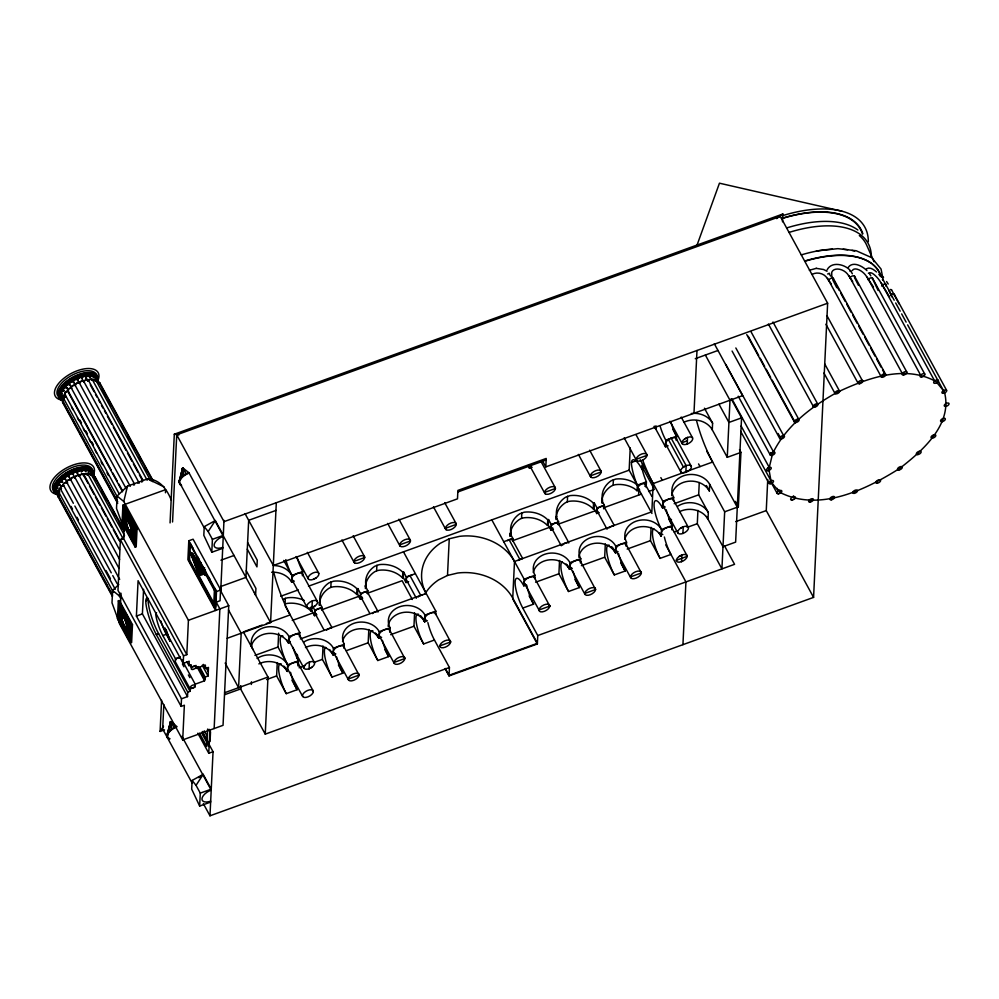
<?xml version="1.0" encoding="UTF-8"?>
<svg xmlns="http://www.w3.org/2000/svg" width="999" height="999" viewBox="0 0 999 999"><rect width="100%" height="100%" fill="white"/><g stroke="black" fill="none" stroke-linecap="round" stroke-linejoin="round"><path stroke-width="1.5" d="M118.819 584.502L112.587 590.421L112 602.847L119.568 623.501M171.353 500.237C167.158 489.822 160.052 479.345 147.64 478.871L127.472 486.163L117.095 496.028L116.508 508.454L124.076 529.108M117.482 618.681L118.332 600.836L119.306 600.486L132.48 624.65L131.631 642.494L130.657 642.844L117.482 618.681L118.456 618.331M122.902 505.182L122.053 523.026L135.227 547.19L136.201 546.828L137.05 528.995L123.876 504.832L122.902 505.182L136.076 529.345L135.227 547.19M129.92 640.334L118.319 619.055L119.068 603.346L130.669 624.625L129.92 640.334L130.744 640.034M134.49 544.68L122.889 523.401L123.639 507.692L135.24 528.971L134.49 544.68L135.464 544.33L123.864 523.051L124.55 508.766M118.519 616.845L118.744 612.375M123.314 516.72L123.664 509.29M119.818 604.47L119.143 618.756L130.644 639.847M124.4 508.816L123.714 523.101L135.315 544.38M130.07 638.473L119.293 618.706L119.98 604.42M121.016 593.244L119.555 623.863L182.705 739.909L223.039 725.324L228.746 605.706L220.055 589.722M182.705 739.909L184.365 705.219L181.131 706.393L181.493 698.788L187.512 696.615L187.725 692.17L190.06 691.32L190.172 688.96L195.055 687.2L195.192 684.178L204.595 680.781L205.145 677.047L208.079 675.986L208.479 667.407L205.557 668.468L205.344 665.059L195.954 668.456L196.091 665.446L191.209 667.207L191.321 664.847L188.986 665.684L189.198 661.238L183.192 663.411L183.554 655.819L186.788 654.645L123.626 538.598L125.037 509.203M125.087 507.967L125.262 504.245L123.764 501.486L117.095 496.028M120.38 614.86L120.167 619.218L129.833 636.962L119.868 619.33L120.792 606.131L120.654 609.04M124.438 523.676L125.375 510.477L124.738 523.563L134.415 541.296L124.738 523.563M121.154 610.202L120.442 619.78L121.204 608.628L129.358 623.613L128.609 634.752L128.446 623.563L120.966 608.716L129.133 623.688L128.609 634.752M120.692 620.067L121.204 608.628M125.487 524.325L125.774 512.974L125.012 524.113L133.404 539.01L133.941 527.947L125.774 512.974M125.824 517.282L125.961 514.46L133.017 527.909L133.179 539.098L133.716 528.034L125.549 513.061L125.737 514.547M128.396 629.12L128.671 623.476L121.379 610.114M132.967 533.466L133.104 530.644M129.533 637.062L130.469 623.863L128.971 621.128M134.116 541.408L135.04 528.209L133.554 525.474M130.12 631.131L130.469 623.863M134.415 541.296L134.69 535.476M130.657 642.844L131.506 624.999L118.332 600.836M181.493 698.788L136.401 616.071L138.087 580.694L183.192 663.411M187.512 696.615L142.407 613.898L143.594 589.285M165.447 492.769L165.597 489.66L125.262 504.245L188.424 620.292L186.788 654.645M164.498 729.844L160.102 731.43L161.588 700.311M170.067 522.914L174.313 434.215L782.866 213.998L782.492 221.778M166.096 629.582L167.108 632.629M163.824 704.52L162.662 729.008L192.233 783.253M172.552 521.977L176.723 434.84L780.319 216.421L827.634 303.221L813.573 597.39L209.977 815.808L203.321 803.596M167.632 633.603L170.042 641.183L166.296 634.303A18.806 4.758 70.1 0 1 160.926 621.103M156.593 612.724A18.806 4.758 70.1 0 0 155.682 613.848L155.682 613.873A18.806 4.758 70.1 0 0 162.837 635.551L175.462 658.716L175.312 661.725L190.172 688.96M222.814 547.365A9.878 4.958 -28.6 0 1 214.098 545.079A9.878 4.958 -28.6 0 1 223.339 536.288L188.936 472.714L182.73 467.832L178.958 482.192L180.12 484.715L181.593 485.402M188.799 540.759L187.899 559.665L215.584 610.451L216.496 591.545L188.799 540.759L193.094 539.21L220.779 589.984L216.496 591.545M188.861 560.102L189.648 543.643L215.522 591.108L214.735 607.567L188.861 560.102L189.535 559.852L190.322 543.394L193.282 548.826M191.845 555.856L193.044 555.419L193.119 553.933L191.92 554.37L191.958 553.633L195.367 559.677L195.305 561.163L194.093 561.588L190.722 552.984L199.276 574.812L195.217 564.46L196.428 564.023L196.491 562.549L194.243 556.805M193.157 555.019L194.281 556.068M196.716 558.104L195.517 558.541L191.958 553.633M202.048 573.314L205.657 572.015L205.619 572.752L202.01 574.063L196.578 559.24L199.076 563.448L199.138 561.975M200.499 573.926L195.305 561.163M201.686 573.938L201.773 572.015L197.74 561.363M197.902 561.326L197.939 560.576L199.101 562.712L200.312 562.275M200.487 574.375L196.428 564.023M199.625 562.874L199.675 561.913L214.473 589.048L213.811 603.009L199.013 575.861L189.935 551.623L199.85 562.799L195.554 557.804M199.85 562.799L201.036 562.812L200.999 563.548M204.183 571.141L204.395 573.638L203.197 574.075L200.1 563.061M201.298 562.624L198.863 564.235M199.3 574.363L202.909 573.064L203.584 574.288L203.022 570.829L198.901 561.675L196.491 562.549M199.663 806.056L200.287 793.131L211.251 789.16L203.184 774.337L192.108 780.444L191.683 789.11L199.663 806.056L210.639 802.085M211.788 552.26L212.412 539.335L223.389 535.364L215.309 520.554L204.233 526.648L203.821 535.314L211.788 552.26L222.765 548.289M203.584 567.619L203.521 569.105L201.111 569.979M205.444 575.074C208.466 574.388 203.958 576.635 204.42 573.189M203.134 775.274L203.184 774.337L196.041 785.339L200.287 793.131M215.272 521.478L215.309 520.554L208.167 531.555L212.412 539.335M207.63 729.07L206.793 746.553L199.45 733.091M202.485 731.493L208.866 743.418L208.754 745.841L201.411 732.392M214.723 588.149L216.209 590.859L215.422 607.317L189.535 559.852M207.942 742.357L213.049 751.71L208.766 753.258L209.865 730.082M220.717 586.788L220.042 600.749L215.06 602.559M209.977 815.808L213.049 751.71M214.148 728.533L219.867 608.903L216.234 602.222M220.779 589.984L223.988 520.354M251.336 684.465L251.461 681.805M427.872 622.589A19.793 4.995 70.1 0 0 434.44 640.022L449.425 667.494L265.247 734.14L267.982 677.047L243.344 631.855M227.198 638.286L270.579 622.589L276.311 502.734M290.522 672.29A19.793 4.995 70.1 0 0 297.103 689.722L286.276 693.643L276.623 675.923L277.26 662.612M258.853 663.898A19.793 16.371 2.7 0 1 287.337 671.44L287.662 664.772L277.997 647.052L278.659 633.204M304.233 600.436A25.162 20.817 2.7 0 0 287.7 597.777L285.327 598.339L285.052 603.945L287.437 603.384A25.162 20.817 2.7 0 1 310.989 611.038L311.763 610.751L312.325 600.923M285.14 605.681L299.837 632.629L289.011 636.538L288.686 643.219A19.793 16.371 2.7 0 0 268.281 633.441A19.793 16.371 2.7 0 0 251.236 646.453M294.318 581.106L291.608 582.08L291.933 575.412A19.206 4.858 70.1 0 1 285.814 559.615M298.226 666.183L298.489 660.851A19.206 15.897 2.7 0 1 296.753 654.083M299.675 635.963L299.837 632.629M302.597 574.825L302.759 571.49A19.206 4.858 70.1 0 1 297.277 558.016M310.989 611.038L311.188 606.83M309.403 662.062L309.078 668.731A5.944 2.985 -28.6 0 1 304.208 666.096A5.944 2.985 -28.6 0 1 312.837 661.575A5.944 2.985 -28.6 0 1 311.813 667.307L309.078 668.731L311.813 667.307M316.92 614.81L314.46 615.696L314.735 610.089L312.712 606.381M319.268 605.282L319.405 602.484L320.179 602.197A25.162 20.817 2.7 0 1 328.996 582.829L333.479 581.206A25.162 20.817 2.7 0 1 357.03 588.861L357.817 588.573L360.514 593.531L360.239 599.138L362.699 598.239M320.042 605.007L320.179 602.197M319.405 602.484L322.103 607.429L321.99 609.702A4.046 2.035 -28.6 0 0 316.558 609.727A4.046 2.035 -28.6 0 0 316.371 613.661M336.588 656.892A19.793 4.995 70.1 0 0 342.882 673.164L332.055 677.072L322.402 659.365L323.039 646.041M319.58 605.094A25.162 20.817 2.7 0 1 328.733 588.436L330.844 587.375L331.106 581.768M305.469 647.552A19.206 15.897 2.7 0 1 333.117 654.869L333.441 648.201L344.268 644.28A19.206 15.897 2.7 0 1 353.783 623.364A19.206 15.897 2.7 0 1 379.22 631.63L390.047 627.722A19.206 15.897 2.7 0 1 399.563 606.805A19.206 15.897 2.7 0 1 425 615.072L435.826 611.151L403.484 551.823M344.068 648.289L344.268 644.28M330.844 587.375L333.216 586.813A25.162 20.817 2.7 0 1 356.768 594.467L357.03 588.861M360.239 599.138L357.542 594.193L357.817 588.573M365.834 588.436L365.959 585.626A25.162 20.817 2.7 0 1 374.775 566.258L379.258 564.635A25.162 20.817 2.7 0 1 402.822 572.29L403.596 572.015L406.293 576.96L406.031 582.567L408.628 581.63M367.769 593.131L367.882 590.859L365.184 585.913L365.959 585.626M382.367 640.322A19.793 4.995 70.1 0 0 388.661 656.593L377.834 660.514L368.181 642.794L368.818 629.47M365.372 588.523A25.162 20.817 2.7 0 1 374.513 571.865L376.623 570.816L376.885 565.209M381.606 637.325L378.896 638.311L379.22 631.63M389.86 631.718L390.047 627.722M376.623 570.816L378.996 570.242A25.162 20.817 2.7 0 1 402.547 577.909L402.822 572.29M406.031 582.567L403.334 577.622L403.596 572.015M434.44 640.022L423.626 643.943L413.961 626.223L414.597 612.911M388.087 626.248A19.206 15.897 2.7 0 1 404.046 612.337A19.206 15.897 2.7 0 1 424.687 621.74L425 615.072M435.826 611.151L435.664 614.485A5.944 2.985 -28.6 0 0 428.334 614.11A5.944 2.985 -28.6 0 0 426.311 620.192M425.05 593.831A51.274 42.42 2.7 0 1 438.474 579.969L447.502 575.449L449.25 538.786L459.415 536.363A51.274 42.42 2.7 0 1 514.497 561.475L651.847 511.775L653.196 483.553A51.274 12.95 70.1 0 1 642.757 460.227M526.548 584.877L523.838 585.864A19.793 4.995 70.1 0 0 515.109 581.93A19.793 4.995 70.1 0 0 522.777 608.066L537.762 635.539L537.35 643.968L449.026 675.936L449.425 667.494M509.989 536.276L510.114 533.466L510.901 533.179A25.162 20.817 2.7 0 1 519.717 513.811L524.2 512.187A25.162 20.817 2.7 0 1 547.752 519.842L548.538 519.567L551.236 524.512L550.961 530.119L553.421 529.233M510.764 535.988L510.901 533.179M510.114 533.466L512.812 538.411L512.712 540.684A4.046 2.035 -28.6 0 0 507.28 540.721M445.317 668.443L449.051 675.287L537.387 643.319L512.749 598.139L514.497 561.475M510.302 536.076A25.162 20.817 2.7 0 1 519.455 519.418L521.553 518.369L521.828 512.762M523.838 585.864L524.163 579.183L491.808 519.867M532.167 467.295L529.458 468.281L529.62 464.947A5.944 2.985 -28.6 0 0 531.093 466.733M670.554 518.606A19.793 16.371 2.7 0 0 672.327 525.574L661.5 529.482A19.206 15.897 2.7 0 0 636.063 521.216A19.206 15.897 2.7 0 0 626.548 542.132L615.721 546.053A19.206 15.897 2.7 0 0 590.284 537.787A19.206 15.897 2.7 0 0 580.769 558.703L569.942 562.624A19.206 15.897 2.7 0 0 544.505 554.358A19.206 15.897 2.7 0 0 534.977 575.274L534.827 578.608L534.178 577.197A5.944 2.985 -28.6 0 0 526.236 579.108A5.944 2.985 -28.6 0 0 525.474 584.315M714.322 343.768L742.619 395.666L545.816 466.883L546.216 458.441L457.892 490.409L457.492 498.838L273.314 565.484L245.017 513.586M521.553 518.369L523.926 517.794A25.162 20.817 2.7 0 1 547.489 525.462L547.752 519.842M550.961 530.119L548.264 525.174L548.538 519.567M556.543 519.418L556.68 516.62A25.162 20.817 2.7 0 1 565.496 497.252L569.979 495.629A25.162 20.817 2.7 0 1 593.531 503.284L594.318 502.997L597.015 507.942L596.74 513.548L599.2 512.662M558.491 524.113L558.603 521.84L555.906 516.895L556.68 516.62M573.089 571.316A19.793 4.995 70.1 0 0 579.383 587.574L568.556 591.495L558.903 573.776L559.54 560.464M556.081 519.505A25.162 20.817 2.7 0 1 565.234 502.859L567.332 501.798L567.607 496.191M572.327 568.319L569.617 569.293L569.942 562.624M580.606 562.037L580.769 558.703M567.332 501.798L569.717 501.236A25.162 20.817 2.7 0 1 593.269 508.891L593.531 503.284M596.74 513.548L594.043 508.603L594.318 502.997M602.322 502.859L602.459 500.049A25.162 20.817 2.7 0 1 611.276 480.681L615.759 479.058A25.162 20.817 2.7 0 1 634.515 482.929L637.325 485.152L637.05 490.759L639.66 489.81M604.27 507.554L604.383 505.282L601.685 500.337L602.459 500.049M618.581 553.571A19.793 4.995 70.1 0 0 625.162 571.016L614.335 574.924L604.682 557.217L605.319 543.893M601.86 502.947A25.162 20.817 2.7 0 1 611.013 486.288L613.124 485.227L613.386 479.62M578.808 557.23A19.206 15.897 2.7 0 1 594.767 543.319A19.206 15.897 2.7 0 1 615.396 552.734L615.721 546.053M641.42 466.171A25.162 6.356 70.1 0 0 644.992 478.334L646.415 481.855L637.325 485.152L629.158 470.167L630.219 447.877M626.385 545.479L626.548 542.132M638.598 495.117L638.823 490.472M642.407 463.786L642.145 469.393L639.422 464.922A25.162 6.356 70.1 0 0 631.58 461.388L631.443 464.148A25.162 6.356 70.1 0 0 635.888 481.63L637.325 485.152M646.153 487.462L646.415 481.855M664.36 537.012A19.793 4.995 70.1 0 0 670.941 554.445L660.114 558.366L650.461 540.646L651.098 527.335M655.956 425.749L655.794 429.095A51.274 12.95 70.1 0 0 654.208 426.273M624.825 539.298A19.206 15.897 2.7 0 1 641.37 526.673A19.206 15.897 2.7 0 1 661.176 536.163L661.5 529.482A19.206 4.858 70.1 0 1 654.058 504.12A19.206 4.858 70.1 0 1 662.524 507.942L662.849 501.261L640.184 459.69M668.156 445.829L665.446 446.803L665.771 440.134A19.206 4.858 70.1 0 1 660.302 426.66M672.165 528.908L672.327 525.574A19.206 4.858 70.1 0 1 666.221 509.777M697.926 510.377L697.302 523.701L721.927 568.893L724.662 511.788L709.677 484.315A19.793 16.371 2.7 0 0 683.478 475.799A19.793 16.371 2.7 0 0 673.676 497.34L673.513 500.686A5.944 2.985 -28.6 0 0 666.183 500.312A5.944 2.985 -28.6 0 0 664.16 506.381M676.435 439.548L676.598 436.213A19.793 16.371 2.7 0 1 675.087 432.105M681.568 561.675L681.892 555.007A5.944 2.985 -28.6 0 1 686.5 554.982L687.15 556.381A5.944 2.985 -28.6 0 1 678.883 562.212A5.944 2.985 -28.6 0 1 679.17 556.431L681.892 555.007L679.17 556.431M682.916 533.454L683.241 526.785A5.944 2.985 -28.6 0 1 688.111 529.42A5.944 2.985 -28.6 0 1 679.482 533.928A5.944 2.985 -28.6 0 1 680.519 528.209L683.241 526.785L680.519 528.209M685.838 472.327L686.163 465.646L671.178 438.174L668.456 439.597A5.944 2.985 -28.6 0 0 667.082 445.254M687.2 444.093L687.512 437.425L684.79 438.848A5.944 2.985 -28.6 0 0 681.942 442.719L682.592 444.118A5.944 2.985 -28.6 0 0 691.957 440.734A5.944 2.985 -28.6 0 0 687.512 437.425L684.79 438.848M682.929 644.667L685.926 581.918L665.746 544.905M693.98 413.261L696.99 350.499M679.532 511.675A19.793 16.371 2.7 0 1 708.016 519.218L708.328 512.537L698.676 494.83L699.263 482.517M671.665 495.629A19.793 16.371 2.7 0 1 688.099 481.293A19.793 16.371 2.7 0 1 709.365 490.984L709.677 484.315M739.472 449.675L740.946 452.385L727.26 457.33L712.287 429.857L712.599 423.189L704.432 408.191M727.26 457.33L729.994 400.237L705.356 355.045M731.106 398.688L741.558 417.869L735.626 542.12L722.989 546.69L706.53 516.495M724.662 511.788L738.348 506.843L740.946 452.385M813.573 597.39L766.258 510.589L767.744 479.532M182.542 470.754L182.73 467.832L186.426 473.826L188.936 472.714M179.358 480.531L182.005 476.948L182.73 467.832L184.216 470.541M169.867 730.731L170.604 721.628L176.811 726.498C172.465 728.358 166.196 731.88 167.083 737.424L169.468 739.185M203.122 665.209L203.534 665.771M181.781 473.976L182.73 467.832L183.679 470.641M169.892 726.236L170.604 721.628L174.288 727.622M187.725 692.17L156.306 634.552A27.572 6.968 70.1 0 1 145.829 602.859L146.004 599.313A27.572 6.968 70.1 0 1 147.315 597.677M190.06 691.32L158.641 633.716A27.572 6.968 70.1 0 1 148.164 602.022L148.327 598.463M180.394 478.733L182.73 467.832L184.053 475.262L182.005 476.948M168.269 732.529L170.604 721.628L172.078 724.337M180.819 476.448L182.73 467.832L178.958 482.192M167.083 737.424L170.604 721.628L171.928 729.058M123.764 501.486L127.472 486.163M120.754 598.651L119.256 595.879L119.93 593.094M166.821 735.988L170.604 721.628L167.233 734.327M696.803 245.766L719.455 183.192L841.895 211.189M827.097 269.842C831.655 261.026 844.729 264.211 850.224 270.417M890.384 289.51A2.647 1.861 -32.1 0 1 891.458 289.785L891.533 289.96A2.647 0.687 -30.1 0 1 891.283 290.272M160.102 731.43L163.499 726.261M848.188 267.445C852.884 260.739 862.612 266.246 866.932 270.642M123.976 536.863L120.392 539.772L117.982 590.347L181.131 706.393M776.66 218.606L782.866 213.998M184.053 475.262L186.426 473.826M316.084 577.946L313.349 579.37A5.944 2.985 -28.6 0 1 308.479 576.735A5.944 2.985 -28.6 0 1 317.108 572.227A5.944 2.985 -28.6 0 1 316.084 577.946L313.349 579.37M866.47 268.793C870.004 266.633 873.888 269.73 876.535 271.978M314.735 606.168L312 607.604A5.944 2.985 -28.6 0 1 307.13 604.957A5.944 2.985 -28.6 0 1 315.759 600.449A5.944 2.985 -28.6 0 1 314.735 606.168L312 607.604M686.163 465.646L683.441 467.07A5.944 2.985 -28.6 0 0 682.404 472.802A5.944 2.985 -28.6 0 0 691.033 468.281A5.944 2.985 -28.6 0 0 686.163 465.646L683.441 467.07L668.456 439.597M283.216 599.388L285.327 598.339M449.25 538.786L440.234 543.306A51.274 42.42 2.7 0 0 426.173 593.443L300.362 638.96M809.365 270.254L816.333 268.331M122.889 523.401L123.864 523.051M133.941 527.947L133.017 527.909L125.961 514.46M136.076 529.345L137.05 528.995M123.626 538.598L120.392 539.772L183.554 655.819M827.634 303.221L224.038 521.64L176.723 434.84M276.036 510.402L248.676 520.304L245.941 577.397L220.754 586.513M695.279 358.691L717.981 350.474M189.261 551.873L190.16 551.548M191.883 555.107L193.082 554.67M193.007 557.979L194.206 557.542M192.969 558.728L194.181 558.291M195.367 559.677L197.777 558.803M194.131 560.851L196.541 559.977M195.255 563.723L197.665 562.849M197.627 565.409L200.025 564.547M196.378 566.595L198.789 565.721M196.353 567.332L197.552 566.895M201.224 565.933L202.422 565.496M199.987 567.107L202.385 566.233L204.258 569.655L204.783 573.851L199.013 575.861M198.751 568.281L201.149 567.42M220.929 560.202L234.128 555.432M197.515 569.467L199.912 568.593M197.477 570.204L198.676 569.767M202.347 568.806L204.758 567.932M199.875 571.153L202.273 570.279M198.639 572.327L201.036 571.465M203.022 570.829L205.419 569.967M198.601 573.076L199.8 572.639M201.773 572.015L205.382 570.704M200.537 573.189L202.947 572.315M203.284 572.14L204.495 571.703M199.051 574.9L202.884 573.513M145.742 600.774L148.077 599.924M457.817 491.983L546.141 460.015M118.319 619.055L119.293 618.706M120.442 619.78L128.834 634.665M136.401 616.071L142.407 613.898M215.522 591.108L216.209 590.859M128.671 623.476L129.358 623.613M215.472 592.357L216.146 592.107M130.669 624.625L131.643 624.275M131.506 624.999L132.48 624.65M210.552 599.875L211.226 599.625M127.972 633.428L120.916 619.992M273.239 565.546A19.793 16.371 2.7 0 1 291.933 575.412L302.759 571.49M665.771 440.134L676.598 436.213A19.206 4.858 70.1 0 1 671.116 422.739M214.797 606.306L215.472 606.068M741.558 417.869L728.933 422.44L718.943 404.12M188.424 620.292L228.746 605.706M364.71 557.517L353.883 561.426L354.52 562.837A5.944 2.985 -28.6 0 0 363.336 560.114A5.944 2.985 -28.6 0 0 361.288 555.669A5.944 2.985 -28.6 0 0 353.883 561.426L354.52 562.837M410.489 540.946L399.662 544.867L400.312 546.266A5.944 2.985 -28.6 0 0 409.115 543.556A5.944 2.985 -28.6 0 0 407.08 539.098A5.944 2.985 -28.6 0 0 399.662 544.867L400.312 546.266M456.268 524.375L445.442 528.296L446.091 529.707A5.944 2.985 -28.6 0 0 454.895 526.985A5.944 2.985 -28.6 0 0 452.859 522.539A5.944 2.985 -28.6 0 0 445.442 528.296L446.091 529.707M555.419 488.499L544.592 492.42L545.242 493.818A5.944 2.985 -28.6 0 0 554.058 491.108A5.944 2.985 -28.6 0 0 552.01 486.65A5.944 2.985 -28.6 0 0 544.592 492.42L545.242 493.818M601.198 471.928L590.384 475.849L591.021 477.26A5.944 2.985 -28.6 0 0 599.837 474.537A5.944 2.985 -28.6 0 0 597.789 470.092A5.944 2.985 -28.6 0 0 590.384 475.849L591.021 477.26M646.99 455.369L636.163 459.29L636.8 460.689A5.944 2.985 -28.6 0 0 645.616 457.967A5.944 2.985 -28.6 0 0 643.568 453.521A5.944 2.985 -28.6 0 0 636.163 459.29L636.8 460.689M687.349 440.759L681.942 442.719L682.592 444.118M156.306 634.552L158.641 633.716M631.38 462.525L636.575 460.639M162.837 635.551L166.296 634.303M280.744 596.241L298.276 589.897M308.516 586.188L629.158 470.167M244.78 631.343L262.063 625.087M266.383 623.513L290.172 614.909A51.274 12.95 70.1 0 1 273.701 572.09M653.196 483.553L712.649 462.038A51.274 12.95 70.1 0 1 696.528 420.567M175.462 658.716L180.344 656.942M356.768 594.467L357.542 594.193M402.547 577.909L403.334 577.622M547.489 525.462L548.264 525.174M593.269 508.891L594.043 508.603M314.735 610.089L322.103 607.429M360.514 593.531L367.882 590.859M406.293 576.96L415.384 573.663M503.721 541.708L512.812 538.411M551.236 524.512L558.603 521.84M597.015 507.942L604.383 505.282M292.27 620.441L312.774 613.024M321.566 609.84L359.64 596.066M366.958 593.418L402.098 580.706L412.35 599.487M512.437 540.771L550.574 526.972M557.917 524.313L596.053 510.514M603.396 507.867L641.458 494.08M648.613 491.496L654.333 489.423M662.849 501.261L673.676 497.34M254.957 655.394L277.997 647.052M662.524 507.942L665.234 506.955M674.188 503.683L698.676 494.83M257.08 658.453A19.793 16.371 2.7 0 1 287.662 664.772L298.489 660.851A19.206 4.858 70.1 0 1 293.007 647.377M524.163 579.183L534.977 575.274M224.588 692.744L267.982 677.047M329.608 649.562A19.793 4.995 70.1 0 1 333.117 654.869L335.826 653.895M422.54 618.231A19.793 4.995 70.1 0 1 424.687 621.74L427.385 620.766M613.261 549.213A19.793 4.995 70.1 0 1 615.396 552.734L618.106 551.748M266.533 679.57L276.623 675.923M299.101 667.794L304.92 665.684M313.661 662.524L322.402 659.365M346.328 650.699L368.181 642.794M390.659 634.665L413.961 626.223M535.601 582.217L558.903 573.776M581.381 565.646L604.682 557.217M627.16 549.075L650.461 540.646M674.25 532.042L677.135 530.993M687.212 527.347L697.302 523.701M735.764 521.615L766.258 510.589M522.777 608.066L533.603 604.145A19.793 4.995 70.1 0 1 526.773 585.576M348.264 679.008L359.078 675.099L343.956 646.828M394.043 662.449L404.87 658.528L389.747 630.257M439.822 645.878L450.649 641.957L435.527 613.686M549.163 604.67L549.8 606.081A5.944 2.985 -28.6 0 1 542.395 611.85A5.944 2.985 -28.6 0 1 540.347 607.392A5.944 2.985 -28.6 0 1 549.163 604.67L549.8 606.081L538.973 610.002L524 582.529M584.752 593.431L595.579 589.51L580.456 561.238M630.544 576.86L641.37 572.951L626.236 544.68M676.323 560.302L687.15 556.381L686.5 554.982M208.267 742.095L210.065 741.445L210.514 731.955L209.078 729.295M208.192 743.668L208.866 743.418M537.762 635.539L734.565 564.323L724.575 545.991M224.688 694.68L240.609 688.96L240.759 686.001L240.609 688.96L265.247 734.14M827.647 274.013A2.647 1.661 -13.7 0 1 828.895 273.501L829.207 273.439A2.647 1.036 -43.4 0 1 829.57 273.439M613.124 485.227L615.496 484.665A25.162 20.817 2.7 0 1 634.253 488.536L637.05 490.759M447.502 575.449L457.667 573.026A51.274 42.42 2.7 0 1 512.749 598.139M879.582 275.537L881.593 275.749L883.541 277.397M816.358 250.961L837.886 248.651L856.168 250.737L870.778 257.243M849.912 271.253A2.647 1.761 -17 0 1 850.586 271.129L850.873 271.129A2.647 0.899 -40.9 0 1 851.098 271.241M816.183 268.331L823.601 269.518L827.022 271.266M174.313 434.215L178.858 435.015M869.342 273.464A2.647 0.799 -37.7 0 0 869.267 273.264L869.043 273.202A2.647 1.836 -21.4 0 0 868.381 273.214M890.209 292.62L882.979 279.57A2.647 1.873 -26.6 0 0 882.392 279.47M147.64 478.871L164.086 486.9M112.587 590.421L119.256 595.879M878.845 274.226L881.068 276.785M125.262 524.413L133.404 539.01M872.09 258.092L881.068 269.081L882.979 278.833M640.721 571.54L641.37 572.951A5.944 2.985 -28.6 0 1 633.953 578.708A5.944 2.985 -28.6 0 1 631.905 574.263A5.944 2.985 -28.6 0 1 640.721 571.54L641.221 572.152M594.942 588.111L595.579 589.51A5.944 2.985 -28.6 0 1 588.174 595.279A5.944 2.985 -28.6 0 1 586.126 590.834A5.944 2.985 -28.6 0 1 594.942 588.111L595.441 588.723M450 640.559L450.649 641.957A5.944 2.985 -28.6 0 1 443.231 647.727A5.944 2.985 -28.6 0 1 441.196 643.281A5.944 2.985 -28.6 0 1 450 640.559L450.499 641.171M404.22 657.117L404.87 658.528A5.944 2.985 -28.6 0 1 397.452 664.298A5.944 2.985 -28.6 0 1 395.404 659.839A5.944 2.985 -28.6 0 1 404.22 657.117L404.72 657.729M358.441 673.688L359.078 675.099A5.944 2.985 -28.6 0 1 351.673 680.856A5.944 2.985 -28.6 0 1 349.625 676.41A5.944 2.985 -28.6 0 1 358.441 673.688L358.941 674.3M312.662 690.259L313.299 691.658A5.944 2.985 -28.6 0 1 305.894 697.427A5.944 2.985 -28.6 0 1 303.846 692.981A5.944 2.985 -28.6 0 1 312.662 690.259L313.299 691.658M204.233 526.648L208.167 531.555M192.108 780.444L196.041 785.339M831.368 284.066L825.861 276.548A9.74 7.667 13.7 0 0 812.287 274.338M852.684 281.468L847.264 273.726A9.74 6.506 30.1 0 0 831.93 271.865M873.463 287.05L865.671 275.212A9.74 4.895 41.7 0 0 852.372 270.579M886.588 281.556L888.223 284.053M891.558 289.885L899.212 304.083M869.205 273.239L870.853 275.899M889.697 297.053L879.832 280.906A9.74 2.947 50.8 0 0 869.779 272.914M850.773 271.129L852.384 273.788M829.083 273.464L830.656 276.136M888.773 290.422L891.208 294.742L890.047 292.607M894.305 294.405L946.565 390.247M882.105 277.51L879.894 273.476A97.702 49.001 -28.6 0 0 872.839 264.398M891.957 296.116L894.192 300.224M895.678 302.959L900.161 311.176M901.66 313.911L906.13 322.128M907.629 324.862L943.456 390.584M881.243 282.992L934.664 380.956A2.647 1.324 -28.6 0 0 935.076 383.316A2.647 1.324 -28.6 0 0 938.461 380.557A2.647 1.324 -28.6 0 0 934.664 380.956M872.489 278.159L924.737 374.001M867.207 277.185L920.628 375.149M854.495 276.111L906.755 371.94M848.888 275.574L902.309 373.551M833.316 278.384L885.576 374.225M834.764 282.255L839.235 290.472M840.733 293.207L845.204 301.423M846.702 304.158L851.185 312.375M852.671 315.122L857.154 323.326M858.641 326.074L863.124 334.278M864.622 337.025L869.093 345.242M870.591 347.977L875.074 356.193M876.56 358.928L881.043 367.145M882.529 369.88L885.514 375.362M827.534 278.296L880.943 376.261M826.947 315.659L862.786 381.381M825.911 324.225L858.016 383.104M824.674 363.836L839.61 391.221A2.547 1.274 -28.6 0 1 836.363 393.868A2.547 1.274 -28.6 0 1 835.951 391.608A2.547 1.274 -28.6 0 1 839.61 391.221M823.95 373.014L835.052 393.606M772.976 322.003L817.769 404.145M768.393 324.051L813.648 407.055M750.948 331.618L798.725 419.243M748.226 336.288L758.678 355.457M760.164 358.191L764.647 366.408M766.133 369.143L770.616 377.36M772.115 380.107L795.254 422.54M746.753 334.59L794.517 422.202M735.838 347.964L783.616 435.589M778.121 433.529L781.106 438.998A2.647 1.324 -28.6 0 0 784.49 436.238A2.647 1.324 -28.6 0 0 780.694 436.65A2.647 1.324 -28.6 0 0 781.106 438.998M732.08 351.049L779.844 438.673M725.786 364.41L773.563 452.023M770.704 452.572L772.19 455.319M793.406 495.829L794.892 498.576M738.236 396.228L770.329 455.107M731.93 398.976L769.255 467.432M767.619 467.632L769.105 470.367M779.37 490.022L780.856 492.757M777.11 488.336L778.596 491.083M741.121 426.036L770.978 480.806M770.541 480.369L772.065 483.141M771.228 482.529L777.197 493.481M740.684 431.406L769.043 483.429M735.389 501.411L738.348 506.843M706.793 451.298L737.287 507.217M681.206 417.07L692.619 437.999M698.563 463.923L700.024 466.608M706.393 485.539L709.365 490.984M669.954 421.278L682.08 443.519M672.876 429.395L676.598 436.213M676.298 438.748L691.271 466.233M665.759 444.268L680.731 471.74M654.357 426.461L665.446 446.803M673.376 499.887L688.348 527.36M660.851 477.622L662.287 480.257M636.138 434.94L646.84 454.57M642.257 467.12L653.034 486.888M662.837 505.394L677.809 532.867M668.606 518.756L672.327 525.574M624.175 437.837L636.301 460.077M672.027 528.109L687 555.581M645.329 484.428L651.86 496.416M638.149 488.174L651.947 513.474M659.69 533.441L661.176 536.163A19.793 4.995 70.1 0 0 659.04 532.654M589.647 450.199L601.061 471.141M578.396 454.408L590.521 476.648M604.17 507.005L614.235 525.462M597.002 510.764L607.055 529.208M615.709 550.187L630.681 577.659M612.424 547.277L615.396 552.734M620.704 562.837L625.162 571.016M542.969 461.65L545.816 466.883M541.008 461.538L555.282 487.699M529.757 465.734L544.742 493.219M527.971 465.559L529.458 468.281M558.391 523.576L568.456 542.032M561.276 545.779L551.223 527.322A4.046 2.035 -28.6 0 1 554.92 523.176A4.046 2.035 -28.6 0 1 558.341 524.75M569.917 566.758L584.902 594.23M567.395 565.209L569.617 569.293A19.206 15.897 2.7 0 0 549.812 559.802A19.206 15.897 2.7 0 0 533.254 572.439M574.924 579.408L579.383 587.574M534.178 577.197L549.8 606.081M512.612 540.147L522.677 558.591M509.128 539.747L519.917 559.515M529.145 595.966L533.603 604.145M512.949 599.213L537.35 643.968M444.705 502.647L456.118 523.588M433.454 506.855L445.579 529.095M398.926 519.218L410.339 540.147M387.674 523.414L399.8 545.666M409.977 575.624L420.754 595.392M406.281 579.77L416.346 598.226M422.452 617.657L424.687 621.74M445.329 669.155L449.026 675.936M353.147 535.789L364.56 556.718M341.895 539.984L354.021 562.225M367.669 592.594L377.734 611.038M369.842 613.473L360.502 596.341A4.046 2.035 -28.6 0 1 364.198 592.195A4.046 2.035 -28.6 0 1 367.62 593.768M379.208 635.764L394.18 663.249M376.673 634.215L378.896 638.311A19.206 15.897 2.7 0 0 359.091 628.821A19.206 15.897 2.7 0 0 342.545 641.445M384.952 649.775L388.661 656.593M307.367 552.347L318.781 573.289M296.116 556.555L308.241 578.796M321.89 609.153L331.955 627.609M302.447 574.038L317.432 601.51M314.722 612.899L324.063 630.044M311.763 610.751L314.46 615.696M283.753 560.427L291.933 575.412M348.401 679.807L333.416 652.335A5.944 2.985 -28.6 0 1 338.149 646.528A5.944 2.985 -28.6 0 1 344.106 647.614M331.631 652.147L333.117 654.869M306.893 607.017L291.908 579.545A5.944 2.985 -28.6 0 1 297.34 573.451A5.944 2.985 -28.6 0 1 302.372 575.761M338.424 664.984L342.882 673.164M299.525 635.164L314.51 662.637M247.615 542.507L257.267 560.214L256.955 566.895L247.29 549.175M288.986 640.671L303.971 668.156M287.2 640.496L288.686 643.219A19.206 4.858 70.1 0 0 286.613 639.81M298.177 663.386L313.162 690.858M246.266 570.729L255.919 588.436L255.607 595.117A19.793 16.371 2.7 0 1 254.445 592.407M223.252 535.789L270.579 622.589M302.622 696.378L287.637 668.905A5.944 2.985 -28.6 0 1 293.069 662.812A5.944 2.985 -28.6 0 1 298.102 665.122M285.115 667.357L287.337 671.44A19.793 4.995 70.1 0 0 283.828 666.121M291.908 680.182L297.103 689.722M179.907 483.266L204.058 527.559M228.496 609.952L241.184 633.229L238.586 687.687L225.15 663.036M197.727 556.955L199.201 559.677M202.897 566.458L204.37 569.168M208.816 577.297L210.29 580.007M205.994 574.962L215.609 592.607M204.395 573.638L205.432 575.524M99.725 382.767L153.272 480.981M195.517 558.541L191.92 552.547M98.164 380.869L152.447 480.444M102.398 389.335L106.831 397.477M108.317 400.187L111.276 405.619M122.377 425.986L123.864 428.696M128.297 436.838L129.783 439.56M131.256 442.27L134.965 449.063M139.398 457.205L140.884 459.915M145.317 468.069L146.803 470.779M151.236 478.921L152.722 481.643M95.579 379.682L150.612 480.619M92.145 379.295L147.178 480.232M88.124 379.72L143.157 480.656M90.297 384.865L94.018 391.683M95.504 394.405L96.99 397.14M98.476 399.862L99.975 402.597M101.461 405.319L102.947 408.042M104.433 410.776L105.919 413.499M107.405 416.233L111.863 424.413M113.362 427.147L125.999 450.337M127.485 453.059L131.943 461.238M133.429 463.973L137.899 472.152M139.385 474.887L142.358 480.344M86.526 378.808L87.825 381.193A2.335 1.174 -28.6 0 1 90.647 379.47M83.879 381.593L138.911 482.542M77.735 380.219A2.335 1.174 -28.6 0 1 79.508 377.809A2.335 1.174 -28.6 0 1 81.831 378.409L83.129 380.794M126.411 489.073L71.379 388.136A2.423 1.211 -28.6 0 1 72.128 385.889A2.423 1.211 -28.6 0 1 75.237 385.414A2.423 1.211 -28.6 0 1 76.786 383.042A2.423 1.211 -28.6 0 1 79.495 383.179L134.528 484.115M77.61 379.945L78.909 382.33M73.501 382.093L75.449 385.664M75.237 385.414L130.27 486.351M73.626 382.367A2.335 1.174 -28.6 0 0 70.754 382.392A2.335 1.174 -28.6 0 0 69.78 384.715L71.728 388.299M66.708 387.637L68.656 391.208A2.335 1.174 -28.6 0 0 66.059 392.157A2.335 1.174 -28.6 0 0 65.322 393.943M68.931 392.52L111.326 470.279M112.812 473.002L117.27 481.181M118.769 483.916L122.477 490.734M67.52 390.859L122.552 491.795M80.02 420.204L81.506 422.939M85.976 431.118L87.462 433.853M91.92 442.033L93.406 444.755M64.735 393.981L119.018 493.556M71.528 407.005L73.002 409.715M77.447 417.869L78.933 420.579M83.367 428.721L84.853 431.443M89.286 439.585L90.772 442.295M95.205 450.437L96.691 453.159M101.086 461.913L102.572 464.647M107.03 472.827L108.516 475.549M125.187 508.716L128.971 515.309M130.27 518.031L136.214 528.608M129.833 518.656L132.068 522.752M62.925 397.115L117.208 496.69M62.213 400.025L117.72 501.823M64.236 404.42L78.359 430.332M79.858 433.054L84.316 441.246M85.802 443.968L116.296 499.9M62.662 402.51L117.695 503.446M206.081 667.669L208.279 671.703M203.321 664.385L205.557 668.468M202.26 665.322L208.079 675.986M124.488 525.349L134.003 542.807M199.937 667.507L205.145 677.047M95.217 477.172L124.213 530.369M198.364 666.583L205.057 678.858M124.138 531.193L93.644 475.262A21.479 10.777 -28.6 0 0 69.68 472.652A21.479 10.777 -28.6 0 0 56.968 494.605M197.989 666.72L204.683 678.995M102.323 491.87L103.809 494.592M105.282 497.302L106.768 500.024M113.424 512.237L114.91 514.947M119.343 523.089L122.303 528.521M197.178 667.182L204.595 680.781M91.059 474.075L124.525 535.452M87.637 473.688L123.339 539.16M189.723 664.485L191.209 667.207M186.801 661.675L188.986 665.684M83.604 474.125L120.042 540.958M83.367 474.575A2.335 1.174 -28.6 0 1 83.479 475.199L88.024 483.341M89.51 486.076L93.968 494.255M95.454 496.99L99.925 505.169M101.411 507.904L105.869 516.083M107.355 518.806L111.813 526.997M113.312 529.72L119.256 540.634M181.83 659.665L195.192 684.178M182.43 664.035L183.916 666.77M188.374 674.937L189.86 677.659M75.112 477.872A2.423 1.211 -28.6 0 1 76.96 475.362A2.423 1.211 -28.6 0 1 79.358 475.999L119.518 549.65M77.323 472.814L79.271 476.386M69.243 476.685A2.335 1.174 -28.6 0 1 70.217 474.35A2.335 1.174 -28.6 0 1 73.089 474.338L74.401 476.723M74.987 477.584L119.605 559.415M68.981 476.486L70.941 480.069A2.335 1.174 -28.6 0 0 68.731 480.082M70.729 479.807L119.068 568.468M204.283 730.843L207.18 736.138M65.272 479.108L67.22 482.692A2.423 1.211 -28.6 0 1 67.607 480.282A2.423 1.211 -28.6 0 1 70.854 480.094M66.871 482.529L119.668 579.37M202.385 733.016L207.467 742.332M59.328 491.545A2.335 1.174 -28.6 0 1 59.241 490.147A2.335 1.174 -28.6 0 1 61.389 488.736A2.423 1.211 -28.6 0 1 60.402 487.137A2.423 1.211 -28.6 0 1 63.686 485.551L73.352 503.284M74.838 506.018L111.276 572.852M112.762 575.586L117.22 583.766M197.827 733.216L208.766 753.258M71.054 506.418L72.54 509.153M76.998 517.332L78.484 520.054M106.006 570.529L110.464 578.708M60.215 488.386L115.26 589.323M120.042 602.996L122.939 608.316M124.388 610.976L130.919 622.939M120.617 604.383L122.79 608.366M126.423 615.022L130.769 623.001M58.417 491.508L113.449 592.444M125.999 615.671L127.485 618.406M57.705 494.418L112.475 594.867M59.728 498.813L78.309 532.917M79.808 535.639L101.374 575.199M102.86 577.922L107.318 586.113M108.804 588.836L112.525 595.654M58.154 496.903L112.437 596.478M122.115 625.037L126.511 633.091M127.972 635.776L129.433 638.461M181.905 736.338L211.214 790.084A9.878 4.958 -28.6 0 0 201.96 798.875A9.878 4.958 -28.6 0 0 210.677 801.161M832.866 280.095L836.787 287.675M854.62 277.747L858.453 285.339M873.101 279.857L878.146 290.547M874.038 261.713L866.533 244.842A99.688 50 -28.6 0 0 859.327 235.577M831.643 275.412L833.266 279.52M890.771 293.831L891.982 296.915M165.022 628.009L170.042 641.183M883.116 279.633L883.128 279.683A2.647 0.724 -34 0 1 882.816 280.307M831.643 272.577L831.817 274.513M175.562 660.514A2.56 1.286 -28.6 0 1 177.298 658.166A2.56 1.286 -28.6 0 1 180.107 658.141M334.752 653.321A5.944 2.985 -28.6 0 1 333.928 652.946M380.532 636.763A5.944 2.985 -28.6 0 1 383.229 630.294A5.944 2.985 -28.6 0 1 389.66 631.98M286.276 693.643A19.793 4.995 70.1 0 1 279.033 672.901A19.793 4.995 70.1 0 1 281.393 664.06M303.758 642.07A19.206 15.897 2.7 0 1 333.441 648.201M287.662 664.772A19.206 4.858 70.1 0 1 280.632 644.63A19.206 4.858 70.1 0 1 282.917 636.051M332.055 677.072A19.793 4.995 70.1 0 1 325.761 647.402M296.765 658.016A19.206 15.897 2.7 0 1 297.652 655.356M377.834 660.514A19.793 4.995 70.1 0 1 370.592 639.772A19.793 4.995 70.1 0 1 372.952 630.931M375.387 632.991A19.793 4.995 70.1 0 1 378.896 638.311M423.626 643.943A19.793 4.995 70.1 0 1 416.371 623.201A19.793 4.995 70.1 0 1 418.731 614.36M420.517 615.709A19.793 4.995 70.1 0 1 421.853 617.27M326.561 630.132A4.046 2.035 -28.6 0 1 331.019 628.171M372.34 613.573A4.046 2.035 -28.6 0 1 378.109 611.937M418.119 597.002A4.046 2.035 -28.6 0 1 422.577 595.029M362.15 597.102A4.046 2.035 -28.6 0 1 361.401 597.015M406.618 580.182A4.046 2.035 -28.6 0 1 407.342 577.235A4.046 2.035 -28.6 0 1 411.8 575.262M661.488 533.616A5.944 2.985 -28.6 0 1 666.907 527.534A5.944 2.985 -28.6 0 1 671.94 529.832M662.812 534.615A5.944 2.985 -28.6 0 1 661.987 534.228M571.253 567.744A5.944 2.985 -28.6 0 1 573.938 561.288A5.944 2.985 -28.6 0 1 580.382 562.974M597.902 511.438A4.046 2.035 -28.6 0 1 597.839 508.441A4.046 2.035 -28.6 0 1 602.784 506.256A4.046 2.035 -28.6 0 1 603.721 508.866M617.032 551.173A5.944 2.985 -28.6 0 1 619.73 544.717A5.944 2.985 -28.6 0 1 626.161 546.403M552.872 528.084A4.046 2.035 -28.6 0 1 552.122 527.996M518.056 560.489A4.046 2.035 -28.6 0 1 521.74 559.153M608.841 527.984A4.046 2.035 -28.6 0 1 613.299 526.023M660.114 558.366A19.793 4.995 70.1 0 1 653.821 528.696M562.449 545.242A4.046 2.035 -28.6 0 1 563.061 544.555M563.836 543.918A4.046 2.035 -28.6 0 1 568.831 542.932M677.759 506.218A19.793 16.371 2.7 0 1 708.328 512.537M568.556 591.495A19.793 4.995 70.1 0 1 562.262 561.825M566.108 563.985A19.793 4.995 70.1 0 1 569.617 569.293M614.335 574.924A19.793 4.995 70.1 0 1 607.092 554.195A19.793 4.995 70.1 0 1 609.452 545.354M611.226 546.703A19.793 4.995 70.1 0 1 612.562 548.264M252.997 649.575A19.793 16.371 2.7 0 1 262.812 628.021A19.793 16.371 2.7 0 1 289.011 636.538M293.244 580.531A5.944 2.985 -28.6 0 1 292.42 580.157M271.628 572.277A19.793 16.371 2.7 0 1 291.608 582.08M290.322 641.67A5.944 2.985 -28.6 0 1 293.019 635.202A5.944 2.985 -28.6 0 1 299.45 636.887M95.392 479.458A2.423 1.211 -28.6 0 1 95.792 479.945M93.506 476.973A2.423 1.211 -28.6 0 1 95.167 478.209M91.359 475.274A2.423 1.211 -28.6 0 1 93.531 475.149A2.423 1.211 -28.6 0 1 93.294 476.723M83.392 475.561A2.423 1.211 -28.6 0 1 86.476 473.389A2.423 1.211 -28.6 0 1 87.288 475.137A2.423 1.211 -28.6 0 1 90.16 473.763A2.423 1.211 -28.6 0 1 91.009 475.112M79.358 475.999A2.423 1.211 -28.6 0 1 82.18 473.863A2.423 1.211 -28.6 0 1 83.554 475.162M70.991 480.007A2.423 1.211 -28.6 0 1 72.278 477.435A2.423 1.211 -28.6 0 1 74.962 477.934M63.287 485.452A2.423 1.211 -28.6 0 1 64.023 483.216A2.423 1.211 -28.6 0 1 67.145 482.729M59.565 491.808A2.423 1.211 -28.6 0 1 58.466 490.472A2.423 1.211 -28.6 0 1 61.376 488.686M58.379 494.73A2.423 1.211 -28.6 0 1 57.655 493.581A2.423 1.211 -28.6 0 1 59.54 491.908M60.39 499.113A2.423 1.211 -28.6 0 1 59.99 499.013M59.316 497.215A2.423 1.211 -28.6 0 1 58.929 495.054M67.595 482.792A2.335 1.174 -28.6 0 1 68.182 480.357M63.499 485.314A2.335 1.174 -28.6 0 1 63.387 484.69M63.836 483.916A2.335 1.174 -28.6 0 1 64.248 483.528M65.272 482.904A2.335 1.174 -28.6 0 1 67.482 482.879M70.941 480.069A2.335 1.174 -28.6 0 1 71.279 478.658M72.165 477.934A2.335 1.174 -28.6 0 1 75.05 477.909A2.335 1.174 -28.6 0 1 76.948 475.774A2.335 1.174 -28.6 0 1 79.283 476.048M79.433 475.999A2.335 1.174 -28.6 0 1 82.243 474.288M83.604 475.187A2.335 1.174 -28.6 0 1 86.988 473.963M90.285 474.338A2.335 1.174 -28.6 0 1 90.659 475.162M87.313 475.174A2.335 1.174 -28.6 0 1 89.435 474.238M91.396 475.499A2.335 1.174 -28.6 0 1 91.92 475.387M92.395 475.387A2.335 1.174 -28.6 0 1 93.169 475.961M94.293 477.322A2.335 1.174 -28.6 0 1 94.668 478.134M61.451 488.636A2.335 1.174 -28.6 0 1 60.989 487.137A2.335 1.174 -28.6 0 1 63.674 485.614M58.379 494.155A2.335 1.174 -28.6 0 1 59.615 492.02M58.379 494.817A2.335 1.174 -28.6 0 1 58.429 493.806M91.446 471.803A2.335 1.174 -28.6 0 1 91.571 472.09M91.483 473.651A2.335 1.174 -28.6 0 1 92.27 475.337M88.349 472.402A2.335 1.174 -28.6 0 1 90.647 471.84A2.335 1.174 -28.6 0 1 91.046 473.114M87.437 468.831A2.335 1.174 -28.6 0 1 87.562 469.105M85.365 471.603A2.335 1.174 -28.6 0 1 87.949 470.666A2.335 1.174 -28.6 0 1 88.549 471.965M85.415 471.203A2.335 1.174 -28.6 0 0 83.916 470.329A2.335 1.174 -28.6 0 0 81.369 472.003A2.335 1.174 -28.6 0 0 79.758 470.816A2.335 1.174 -28.6 0 0 77.298 473.151M77.497 469.168A2.335 1.174 -28.6 0 1 79.608 468.568M73.089 474.338A2.335 1.174 -28.6 0 1 75.549 472.003A2.335 1.174 -28.6 0 1 77.16 473.189M72.403 471.078A2.335 1.174 -28.6 0 1 73.289 470.354M73.839 470.067A2.335 1.174 -28.6 0 1 75.4 469.755M69.593 471.94A2.335 1.174 -28.6 0 1 70.679 471.628M65.647 479.208A2.335 1.174 -28.6 0 1 66.234 476.785A2.335 1.174 -28.6 0 1 69.093 477.11M63.724 476.161A2.335 1.174 -28.6 0 1 65.609 474.363M62.662 482.03A2.335 1.174 -28.6 0 1 62.075 480.144A2.335 1.174 -28.6 0 1 65.534 479.308M59.977 485.052A2.335 1.174 -28.6 0 1 59.191 483.354A2.335 1.174 -28.6 0 1 62.575 482.13M60.452 485.052A2.335 1.174 -28.6 0 0 57.293 486.575A2.335 1.174 -28.6 0 0 58.229 488.061A2.335 1.174 -28.6 0 0 56.319 489.96A2.335 1.174 -28.6 0 0 57.542 490.871M58.516 493.169A2.335 1.174 -28.6 0 1 56.781 492.844A2.335 1.174 -28.6 0 1 57.605 491.196M58.229 494.493A21.479 10.777 -28.6 0 1 67.42 472.427A21.479 10.777 -28.6 0 1 93.119 474.25M58.904 495.267A22.14 11.101 -28.6 0 1 66.409 472.639A22.14 11.101 -28.6 0 1 93.719 474.038M58.054 495.242A20.817 10.44 -28.6 0 1 70.367 473.951A20.817 10.44 -28.6 0 1 93.681 476.61M57.505 494.23A20.817 10.44 -28.6 0 1 69.818 472.952A20.817 10.44 -28.6 0 1 93.132 475.599M54.833 492.032A22.14 11.101 -28.6 0 1 67.932 469.393A22.14 11.101 -28.6 0 1 92.72 472.215M58.904 494.667A24.463 12.263 -28.6 0 1 52.922 479.395A24.463 12.263 -28.6 0 1 81.019 463.099A24.463 12.263 -28.6 0 1 93.531 474.587M54.745 487.137A20.817 10.44 -28.6 0 1 55.42 484.927M62.475 476.236A20.817 10.44 -28.6 0 1 66.833 473.164M69.206 471.815A20.817 10.44 -28.6 0 1 79.008 468.269M87.363 468.219A20.817 10.44 -28.6 0 1 92.008 471.678M57.48 395.367A22.14 11.101 -28.6 0 1 75.05 373.751A22.14 11.101 -28.6 0 1 97.24 377.822M63.536 400.711A2.335 1.174 -28.6 0 1 62.762 400.137M93.219 377.185A2.335 1.174 -28.6 0 0 91.995 376.273A2.335 1.174 -28.6 0 0 89.473 377.585A2.335 1.174 -28.6 0 0 88.686 375.899A2.335 1.174 -28.6 0 0 85.714 377.997M79.495 383.179A2.423 1.211 -28.6 0 1 82.043 380.756A2.423 1.211 -28.6 0 1 83.704 381.993M133.429 485.002A2.423 1.211 -28.6 0 1 134.478 484.89M66.284 396.453A2.423 1.211 -28.6 0 1 65.21 397.103A2.335 1.174 -28.6 0 1 66.234 397.028M65.335 394.405A2.423 1.211 -28.6 0 0 62.812 396.466A2.423 1.211 -28.6 0 0 64.635 397.302A2.423 1.211 -28.6 0 0 62.163 399.175A2.423 1.211 -28.6 0 0 63.374 400.324M64.51 404.62A2.423 1.211 -28.6 0 1 64.286 403.371M83.404 381.168A2.335 1.174 -28.6 0 1 83.779 381.993A2.335 1.174 -28.6 0 1 86.488 379.932A2.335 1.174 -28.6 0 1 87.825 381.193A2.423 1.211 -28.6 0 1 90.434 379.096A2.423 1.211 -28.6 0 1 92.27 379.932M81.831 378.409A2.335 1.174 -28.6 0 1 84.803 376.311A2.335 1.174 -28.6 0 1 85.589 378.009M65.672 397.19A2.423 1.211 -28.6 0 1 66.071 397.302M95.305 381.181A2.423 1.211 -28.6 0 1 97.89 380.669A2.423 1.211 -28.6 0 1 97.802 382.317M95.342 381.293A2.335 1.174 -28.6 0 1 97.502 382.292M93.394 377.722A2.335 1.174 -28.6 0 1 95.492 377.597A2.335 1.174 -28.6 0 1 95.267 379.108M98.239 380.981A21.479 10.777 -28.6 0 0 72.552 379.158A21.479 10.777 -28.6 0 0 63.362 401.223A2.335 1.174 -28.6 0 0 63.324 402.16M63.849 400.449A21.479 10.777 -28.6 0 1 71.129 378.509A21.479 10.777 -28.6 0 1 97.627 379.857M68.344 389.51A2.335 1.174 -28.6 0 0 68.269 391.108A2.423 1.211 -28.6 0 1 68.069 389.198A2.423 1.211 -28.6 0 1 71.379 388.136A2.335 1.174 -28.6 0 0 68.756 389.135M98.426 382.829A2.335 1.174 -28.6 0 1 99.063 383.117M83.854 381.955A2.423 1.211 -28.6 0 1 86.688 379.458A2.423 1.211 -28.6 0 1 87.762 381.181M63.412 400.874A22.14 11.101 -28.6 0 1 72.59 377.272A22.14 11.101 -28.6 0 1 97.815 381.905M65.397 394.293A2.423 1.211 -28.6 0 1 65.285 392.332A2.423 1.211 -28.6 0 1 68.594 391.271M95.467 379.358A2.335 1.174 -28.6 0 1 97.228 380.169M61.401 398.701A20.817 10.44 -28.6 0 1 59.64 396.578M59.141 393.781A20.817 10.44 -28.6 0 1 61.151 388.199M66.995 381.843A20.817 10.44 -28.6 0 1 69.093 380.244M71.354 378.758A20.817 10.44 -28.6 0 1 78.646 375.249M83.529 373.876A20.817 10.44 -28.6 0 1 88.037 373.389M89.398 373.426A20.817 10.44 -28.6 0 1 94.768 375.149M75.325 385.389A2.335 1.174 -28.6 0 1 77.223 383.254M77.785 383.054A2.335 1.174 -28.6 0 1 79.171 383.042M63.337 402.822A2.423 1.211 -28.6 0 1 63.436 400.661M98.564 382.467A2.423 1.211 -28.6 0 1 99.376 384.228M66.321 396.653A2.335 1.174 -28.6 0 1 65.222 397.14M64.223 397.252A2.335 1.174 -28.6 0 1 63.836 397.152M63.624 395.954A2.335 1.174 -28.6 0 1 65.347 394.543M71.466 388.099A2.335 1.174 -28.6 0 1 71.354 387.475M71.516 387.088A2.335 1.174 -28.6 0 1 72.215 386.313M72.702 385.964A2.335 1.174 -28.6 0 1 74.8 385.377M95.529 380.719A2.423 1.211 -28.6 0 0 94.905 379.37A2.423 1.211 -28.6 0 0 92.22 380.344A2.335 1.174 -28.6 0 1 95.067 380.144M67.183 387.637A2.335 1.174 -28.6 0 1 66.396 385.939A2.335 1.174 -28.6 0 1 69.78 384.715M67.083 387.737A2.335 1.174 -28.6 0 0 63.711 388.961A2.335 1.174 -28.6 0 0 64.485 390.659A2.335 1.174 -28.6 0 0 61.801 392.17A2.335 1.174 -28.6 0 0 62.263 393.668M74.138 382.392A2.335 1.174 -28.6 0 1 73.726 380.819A2.335 1.174 -28.6 0 1 76.523 379.358A2.335 1.174 -28.6 0 1 77.435 380.669M62.775 399.138A2.335 1.174 -28.6 0 1 64.673 397.34M137.825 483.066A2.423 1.211 -28.6 0 1 139.261 483.054M62.487 398.876A2.335 1.174 -28.6 0 1 61.239 398.139A2.335 1.174 -28.6 0 1 62.612 396.453M62.013 399.837A20.817 10.44 -28.6 0 1 74.338 378.559A20.817 10.44 -28.6 0 1 97.64 381.206M60.514 399.812A24.463 12.263 -28.6 0 1 71.591 373.251A24.463 12.263 -28.6 0 1 98.039 380.194M62.587 396.366A2.335 1.174 -28.6 0 1 60.814 395.904A2.335 1.174 -28.6 0 1 62.175 394.043M86.438 374.063A2.335 1.174 -28.6 0 1 87.525 373.763M97.29 381.755A2.335 1.174 -28.6 0 1 97.677 382.23M60.464 391.246A2.335 1.174 -28.6 0 1 60.502 390.234M91.496 379.57A2.335 1.174 -28.6 0 1 91.883 380.045M62.562 400.836A20.817 10.44 -28.6 0 1 74.888 379.558A20.817 10.44 -28.6 0 1 98.189 382.205M79.57 383.179A2.335 1.174 -28.6 0 1 81.456 381.381M82.555 381.081A2.335 1.174 -28.6 0 1 83.017 381.069M77.81 375.949A2.335 1.174 -28.6 0 1 78.347 375.674M68.219 382.105A2.335 1.174 -28.6 0 1 68.394 381.381M68.694 380.981A2.335 1.174 -28.6 0 1 69.58 380.257M73.077 378.171A2.335 1.174 -28.6 0 1 74.663 377.347M141.608 482.042A2.423 1.211 -28.6 0 1 142.183 481.83M124.351 626.261A7.93 1.998 70.1 0 1 121.678 614.472A7.93 1.998 70.1 0 1 127.223 623.576A7.93 1.998 70.1 0 1 125.212 627.672M122.228 619.655A5.869 1.486 70.1 0 1 123.526 617.007A5.869 1.486 70.1 0 1 126.748 624.937A5.869 1.486 70.1 0 1 124.887 626.198M124.263 625.162A5.869 1.486 70.1 0 1 122.59 621.041M126.561 521.753A5.869 1.486 70.1 0 1 129.146 522.914A5.869 1.486 70.1 0 1 131.418 530.669A5.869 1.486 70.1 0 1 128.834 529.507M128.209 528.234A5.869 1.486 70.1 0 1 127.635 526.835M127.16 525.387A5.869 1.486 70.1 0 1 126.598 522.752M169.98 738.698A9.878 4.958 -28.6 0 1 168.319 733.366A9.878 4.958 -28.6 0 1 176.786 726.947M198.614 777.634A9.878 4.958 -28.6 0 1 200.799 776.298M180.744 484.278A9.878 4.958 -28.6 0 1 188.923 473.151M644.005 468.419A4.046 2.035 -28.6 0 1 642.694 468.069M642.345 467.657A4.046 2.035 -28.6 0 1 642.407 466.483M671.178 438.174A5.944 2.985 -28.6 0 1 676.211 440.484M670.566 522.452A19.793 16.371 2.7 0 1 671.49 519.705M654.033 488.099A4.046 2.035 -28.6 0 1 653.184 486.251M683.803 422.315A19.793 16.371 2.7 0 1 712.287 429.857M691.345 413.499A19.793 16.371 2.7 0 1 712.599 423.189M639.06 488.848A4.046 2.035 -28.6 0 1 638.985 485.864A4.046 2.035 -28.6 0 1 643.943 483.678A4.046 2.035 -28.6 0 1 644.879 486.288M801.298 254.895A97.702 49.001 -28.6 0 1 832.429 249.163M843.106 249.238A97.702 49.001 -28.6 0 1 847.701 249.713M851.997 250.449A97.702 49.001 -28.6 0 1 854.719 251.099M804.807 261.276A97.702 49.001 -28.6 0 1 880.032 273.726M804.682 261.026A97.702 49.001 -28.6 0 1 871.652 263.474M868.044 279.77A2.647 1.324 -28.6 0 1 871.228 277.822A2.647 1.324 -28.6 0 1 872.427 279.295M828.683 280.806A2.647 1.324 -28.6 0 1 831.143 278.271A2.647 1.324 -28.6 0 1 833.453 279.083M849.874 278.147A2.647 1.324 -28.6 0 1 852.934 275.824A2.647 1.324 -28.6 0 1 854.445 277.235M881.618 286.014A2.647 1.324 -28.6 0 1 885.077 284.053A2.647 1.324 -28.6 0 1 885.676 285.989M890.646 295.13A2.647 1.324 -28.6 0 1 893.318 294.056A2.647 1.324 -28.6 0 1 894.43 295.117M786.613 227.959A101.711 51.011 -28.6 0 1 857.866 230.02M789.048 232.417A101.711 51.011 -28.6 0 1 871.365 256.893M783.066 215.509A106.581 53.459 -28.6 0 1 868.318 241.646M781.593 218.444A102.123 51.211 -28.6 0 1 862.836 233.754M781.555 218.681A101.711 51.011 -28.6 0 1 862.474 233.928M772.577 453.733L768.868 469.018L771.203 482.105L779.445 492.12C818.88 512.712 865.833 489.772 899.912 468.256C922.889 450.424 953.158 424.1 944.317 391.62L936.063 381.606C904.782 364.198 867.157 378.234 837.312 392.232C811.088 406.805 785.826 426.086 772.577 453.733M192.008 688.174A2.56 1.286 -28.6 0 0 194.955 685.389A2.56 1.286 -28.6 0 0 191.084 686.151A2.56 1.286 -28.6 0 0 192.008 688.174M192.907 669.442A2.56 1.286 -28.6 0 0 195.841 666.645A2.56 1.286 -28.6 0 0 191.983 667.407A2.56 1.286 -28.6 0 0 192.907 669.442M121.191 617.207A7.93 1.998 70.1 0 0 126.586 629.27A7.93 1.998 70.1 0 0 125.474 619.13A7.93 1.998 70.1 0 0 121.191 617.207M121.728 618.518A5.869 1.486 70.1 0 0 125.724 627.459A5.869 1.486 70.1 0 0 124.9 619.954A5.869 1.486 70.1 0 0 121.728 618.518M126.299 522.864A5.869 1.486 70.1 0 0 130.295 531.805A5.869 1.486 70.1 0 0 129.47 524.3A5.869 1.486 70.1 0 0 126.299 522.864M125.911 521.49A7.93 1.998 70.1 0 0 131.306 533.566A7.93 1.998 70.1 0 0 130.195 523.414A7.93 1.998 70.1 0 0 125.911 521.49M125.762 521.54A7.93 1.998 70.1 0 0 131.156 533.616A7.93 1.998 70.1 0 0 130.045 523.476A7.93 1.998 70.1 0 0 125.762 521.54M792.045 500.062A2.647 1.324 -28.6 0 0 795.429 497.302A2.647 1.324 -28.6 0 0 791.62 497.714A2.647 1.324 -28.6 0 0 792.045 500.062M810.039 502.11A2.647 1.324 -28.6 0 0 813.411 499.35A2.647 1.324 -28.6 0 0 809.615 499.762A2.647 1.324 -28.6 0 0 810.039 502.11M831.205 499.837A2.647 1.324 -28.6 0 0 834.59 497.077A2.647 1.324 -28.6 0 0 830.793 497.49A2.647 1.324 -28.6 0 0 831.205 499.837M854.133 493.381A2.647 1.324 -28.6 0 0 857.504 490.621A2.647 1.324 -28.6 0 0 853.708 491.033A2.647 1.324 -28.6 0 0 854.133 493.381M877.222 483.191A2.647 1.324 -28.6 0 0 880.606 480.432A2.647 1.324 -28.6 0 0 876.81 480.844A2.647 1.324 -28.6 0 0 877.222 483.191M898.925 469.967A2.647 1.324 -28.6 0 0 902.309 467.207A2.647 1.324 -28.6 0 0 898.513 467.607A2.647 1.324 -28.6 0 0 898.925 469.967M917.756 454.595A2.647 1.324 -28.6 0 0 921.14 451.835A2.647 1.324 -28.6 0 0 917.344 452.235A2.647 1.324 -28.6 0 0 917.756 454.595M932.442 438.124A2.647 1.324 -28.6 0 0 935.813 435.364A2.647 1.324 -28.6 0 0 932.017 435.776A2.647 1.324 -28.6 0 0 932.442 438.124M941.957 421.69A2.647 1.324 -28.6 0 0 945.341 418.931A2.647 1.324 -28.6 0 0 941.533 419.343A2.647 1.324 -28.6 0 0 941.957 421.69M945.666 406.418A2.647 1.324 -28.6 0 0 949.05 403.658A2.647 1.324 -28.6 0 0 945.254 404.058A2.647 1.324 -28.6 0 0 945.666 406.418M943.331 393.319A2.647 1.324 -28.6 0 0 946.702 390.559A2.647 1.324 -28.6 0 0 942.906 390.971A2.647 1.324 -28.6 0 0 943.331 393.319M921.503 377.073A2.647 1.324 -28.6 0 0 924.887 374.313A2.647 1.324 -28.6 0 0 921.078 374.725A2.647 1.324 -28.6 0 0 921.503 377.073M903.508 375.012A2.647 1.324 -28.6 0 0 906.892 372.252A2.647 1.324 -28.6 0 0 903.096 372.664A2.647 1.324 -28.6 0 0 903.508 375.012M882.342 377.297A2.647 1.324 -28.6 0 0 885.713 374.538A2.647 1.324 -28.6 0 0 881.917 374.95A2.647 1.324 -28.6 0 0 882.342 377.297M859.415 383.753A2.647 1.324 -28.6 0 0 862.799 380.994A2.647 1.324 -28.6 0 0 859.003 381.393A2.647 1.324 -28.6 0 0 859.415 383.753M795.791 422.54A2.647 1.324 -28.6 0 0 799.163 419.78A2.647 1.324 -28.6 0 0 795.366 420.192A2.647 1.324 -28.6 0 0 795.791 422.54M771.59 455.432A2.647 1.324 -28.6 0 0 774.974 452.672A2.647 1.324 -28.6 0 0 771.166 453.084A2.647 1.324 -28.6 0 0 771.59 455.432M767.881 470.716A2.647 1.324 -28.6 0 0 771.253 467.957A2.647 1.324 -28.6 0 0 767.457 468.369A2.647 1.324 -28.6 0 0 767.881 470.716M770.254 483.741A2.547 1.274 -28.6 0 0 773.513 481.093A2.547 1.274 -28.6 0 0 769.854 481.481A2.547 1.274 -28.6 0 0 770.254 483.741M778.458 493.818A2.647 1.324 -28.6 0 0 781.842 491.058A2.647 1.324 -28.6 0 0 778.046 491.471A2.647 1.324 -28.6 0 0 778.458 493.818M814.66 407.105A2.547 1.274 -28.6 0 0 817.906 404.445A2.547 1.274 -28.6 0 0 814.247 404.845A2.547 1.274 -28.6 0 0 814.66 407.105"/></g></svg>
